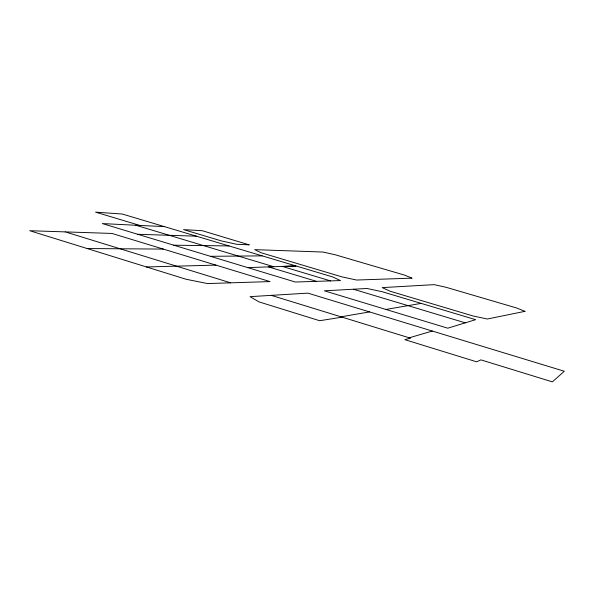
<?xml version="1.0" encoding="UTF-8"?>
<svg xmlns="http://www.w3.org/2000/svg" width="594" height="594" viewBox="0 0 594 594"><rect width="100%" height="100%" fill="white"/><g stroke="black" fill="none" stroke-linecap="round" stroke-linejoin="round"><path stroke-width="0.89" d="M465.258 322.839L447.75 328.185L324.376 290.815L367.062 288.484L382.113 291.706L475.653 319.676L465.258 322.839L353.385 289.226M271.302 295.359L409.229 337.808L432.306 331.036M341.03 316.817L369.542 311.917M385.892 309.452L421.176 303.386M342.159 317.166L319.654 320.723L259.058 301.908L250.022 296.658L307.878 293.132L564.3 371.25L552.368 381.86L480.91 359.867L476.633 361.813L404.856 339.657L410.424 338.172L409.229 337.808M247.772 267.612L273.715 266.713L135.9 225.267L102.354 223.567L295.329 282.024L340.459 280.576L332.722 276.945L122.312 214.033L95.56 212.14L139.939 225.468L164.256 226.574M146.458 266.951L215.934 265.117M262.221 255.866L210.439 256.304M163.298 249.079L87.192 248.552M173.745 245.188L229.024 245.938M137.719 234.281L196.399 236.182M65.236 231.89L29.7 230.71L186.063 279.247L207.499 283.568L269.988 281.586L111.999 233.449L65.236 231.89L230.658 282.833M135.9 225.267L139.939 225.468M330.516 280.895L282.328 266.424L295.968 265.956L268.51 266.899L316.454 281.341M524.977 311.33L487.34 319.008L473.136 316.001L390.355 291.305L382.172 287.622L434.155 284.645L446.153 287.31L516.446 307.93L524.977 311.33M411.894 278.148L356.578 280.041L341.944 276.871L261.108 252.754L254.715 249.643L323.047 252.042L335.372 254.819L404.774 275.178L411.894 278.148M249.138 244.832L236.538 244.268L221.569 240.956L183.561 229.618L202.25 230.71L249.138 244.832"/></g></svg>
